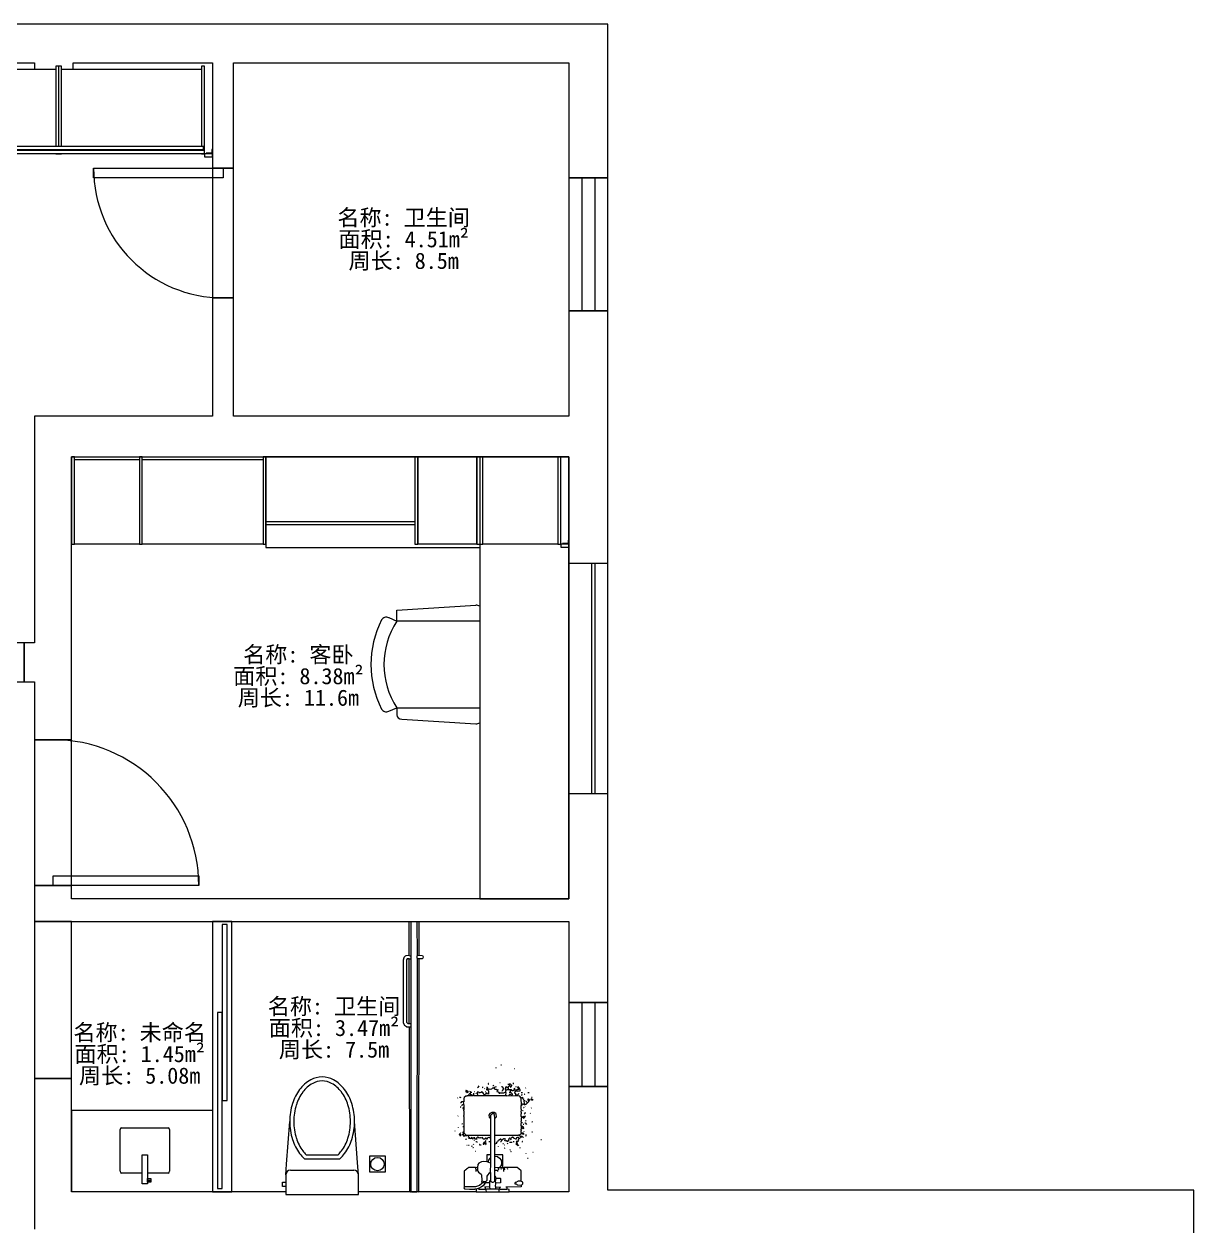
# Model space of a CAD drawing. Header units: millimetres. Extents: x 51796 to 66206, y 23248 to 37834.
# Drawn here: x 58982 to 66206, y 30413 to 37834 of the extents above; entities that cross this region are included whole.
import ezdxf

# ---------------------------------------------------------------- set-up
doc = ezdxf.new("R2010")
doc.units = ezdxf.units.MM
doc.header["$LTSCALE"] = 1000
doc.linetypes.add('ACAD_ISO07W100', pattern=[3, 0, -3])
for name, color, linetype, lineweight in [('BS-非承重墙', 255, 'CONTINUOUS', 13), ('DS-定制柜体', 4, 'CONTINUOUS', 13), ('DS-洁具', 4, 'CONTINUOUS', 13), ('DS-活动家具', 4, 'CONTINUOUS', 13), ('DS-门窗', 255, 'CONTINUOUS', 13), ('SH-文字标注', 2, 'CONTINUOUS', 13)]:
    doc.layers.add(name, color=color, linetype=linetype, lineweight=lineweight)
doc.styles.add('T_14_SimSun', font='', dxfattribs={"height": 125})
doc.styles.get('T_14_SimSun').set_extended_font_data('SimSun')

# ---------------------------------------------------------------- blocks, each defined once
blk = doc.blocks.new('ARCHITECTURE_bb51bfc6b6a89e73a5ae63aabc937308_d11d9befe2444a8989397190f6dc029f')
at = {"layer": 'DS-门窗', "color": 8, "linetype": 'Continuous'}
for p, q in [((-919.1, 3472), (-919.1, 3232)), ((-19.1, 3472), (-919.1, 3472)), ((-19.1, 3232), (-19.1, 3472)), ((-919.1, 3232), (-19.1, 3232))]:
    blk.add_line(p, q, dxfattribs=at)
blk = doc.blocks.new('ARCHITECTURE_2379dd6407bff9f46f33739a188927a2_e79352e206ae4b979991073695d65704')
at = {"layer": 'DS-门窗', "color": 8, "linetype": 'Continuous'}
for p, q in [((275, 1753), (45, 1753)), ((45, 1753), (45, 782.5)), ((275, 782.5), (275, 1753)), ((45, 782.5), (275, 782.5))]:
    blk.add_line(p, q, dxfattribs=at)
blk = doc.blocks.new('ARCHITECTURE_03e20e75de073818ffad6a15656b5a58_d87aaa8c56ba42d896bc6e86914c385b')
at = {"layer": 'DS-门窗', "color": 8, "linetype": 'Continuous'}
for p, q in [((275, 2874.7), (45, 2874.7)), ((45, 2874.7), (45, 1974.7)), ((275, 1974.7), (275, 2874.7)), ((45, 1974.7), (275, 1974.7))]:
    blk.add_line(p, q, dxfattribs=at)
blk = doc.blocks.new('ARCHITECTURE_105c5754293205ada6417fd47f695ace_af8fcf10b19d4ba399242b49e07923ba')
at = {"layer": 'DS-门窗', "color": 8, "linetype": 'Continuous'}
for p, q in [((1275, 6402.5), (1145, 6402.5)), ((1145, 6402.5), (1145, 5602.5)), ((1275, 5602.5), (1275, 6402.5)), ((1145, 5602.5), (1275, 5602.5))]:
    blk.add_line(p, q, dxfattribs=at)
blk = doc.blocks.new('ARCHITECTURE_7f6ee10b81fe2d5dde4be0547c62bdaf_2ac714af5e104ece978376e8186cffa9')
at = {"layer": 'DS-门窗', "color": 8, "linetype": 'Continuous'}
for p, q in [((1265, 1753), (1145, 1753)), ((1145, 1753), (1145, 83.001)), ((1265, 83.001), (1265, 1753)), ((1145, 83.001), (1265, 83.001))]:
    blk.add_line(p, q, dxfattribs=at)
blk = doc.blocks.new('DOOR_af0e144fdbdad6c00f3b87f9fb1cc786_085a3b53b3ac4bb0ab427d1b0b78be9d')
at = {"layer": 'DS-门窗', "color": 60, "linetype": 'Continuous'}
for p, q in [((410, 6342.4995), (410, 6402.4995)), ((410, 6402.4995), (1210, 6402.4995)), ((1145, 6402.4995), (1275, 6402.4995)), ((1210, 6402.4995), (1210, 6342.4995)), ((1210, 6342.4995), (410, 6342.4995)), ((1145, 5602.4995), (1275, 5602.4995))]:
    blk.add_line(p, q, dxfattribs=at)
blk.add_arc((1210, 6402.4995), 800, 180, 270, dxfattribs=at)
blk = doc.blocks.new('DOOR_1af8dc72dc0985a1bc71616551738d87_f2bfced82b284c8d94a402f1441ee760')
at = {"layer": 'DS-门窗', "color": 60, "linetype": 'Continuous'}
for p, q in [((1265, 1753), (1145, 1753)), ((1145, 1753), (1145, 83.001)), ((1235, 1733), (1205, 1733)), ((1205, 1733), (1205, 646.334)), ((1235, 646.334), (1235, 1733)), ((1265, 83.001), (1265, 1753)), ((1205, 1189.667), (1175, 1189.667)), ((1175, 1189.667), (1175, 103.001)), ((1205, 103.001), (1205, 1189.667)), ((1205, 646.334), (1235, 646.334)), ((1145, 83.001), (1265, 83.001)), ((1175, 103.001), (1205, 103.001))]:
    blk.add_line(p, q, dxfattribs=at)
blk = doc.blocks.new('DOOR_2a75f1585f0da1e88df76869d2a806cc_f0b37f1425d04a9285064303aa429083')
at = {"layer": 'DS-门窗', "color": 60, "linetype": 'Continuous'}
for p, q in [((275, 2874.72), (45, 2874.72)), ((160, 1974.72), (160, 2034.72)), ((160, 2034.72), (1060, 2034.72)), ((1060, 2034.72), (1060, 1974.72)), ((275, 1974.72), (45, 1974.72)), ((1060, 1974.72), (160, 1974.72))]:
    blk.add_line(p, q, dxfattribs=at)
blk.add_arc((160, 1974.72), 900, 360, 90, dxfattribs=at)
blk = doc.blocks.new('CUMSTOM_e6a8a76e0fef9a534f915f74fd8c86be_6f1bc5999b5c4abe9d92d7feac79d85a')
at = {"layer": 'DS-门窗', "color": 60, "linetype": 'Continuous'}
for p, q in [((3345, 6342.49975), (3345, 5522.50025)), ((3585, 6342.49975), (3345, 6342.49975)), ((3425, 6342.49975), (3425, 5522.50025)), ((3505, 6342.49975), (3505, 5522.50025)), ((3585, 5522.50025), (3585, 6342.49975)), ((3345, 5522.50025), (3585, 5522.50025))]:
    blk.add_line(p, q, dxfattribs=at)
blk = doc.blocks.new('CUMSTOM_cf76eb3eda5653971fbb57babc9dbb77_2875c58244a94f368ebc1c17f815d907')
at = {"layer": 'DS-门窗', "color": 60, "linetype": 'Continuous'}
for p, q in [((3345, 1252.499485), (3345, 732.500035)), ((3585, 1252.499485), (3345, 1252.499485)), ((3425, 1252.499485), (3425, 732.500035)), ((3505, 1252.499485), (3505, 732.500035)), ((3585, 732.500035), (3585, 1252.499485)), ((3345, 732.500035), (3585, 732.500035))]:
    blk.add_line(p, q, dxfattribs=at)
blk = doc.blocks.new('CUMSTOM_b51b093c3a42f4daabfe90c68027f4b0_422ed2f30b24401ca8a0d30c999d2b38eac95058-18ac-473e-ad08-3e410ac71121')
at = {"layer": 'DS-门窗', "color": 60, "linetype": 'Continuous'}
for p, q in [((3345, 3962.5), (3345, 3962.5)), ((3585, 3962.5), (3486, 3962.5)), ((3505, 3962.5), (3505, 2542.5)), ((3585, 2542.5), (3585, 3962.5)), ((3486, 2542.5), (3585, 2542.5))]:
    blk.add_line(p, q, dxfattribs=at)
blk = doc.blocks.new('LEGEND_1c6e75a0ff7c154708730bc581d5d8cd_a4af4908a8af41acb8ffbd039273b958')
at = {"layer": 'DS-洁具', "color": 134, "linetype": 'Continuous'}
for p, q in [((100, 100), (-100, 100)), ((-100, 100), (-100, -99)), ((100, -99), (100, 100)), ((-100, -99), (100, -99))]:
    blk.add_line(p, q, dxfattribs=at)
blk.add_ellipse((0, 0), major_axis=(59.3, -59.4), ratio=1, start_param=1.570796326794896, end_param=7.853981633974481, dxfattribs=at)
blk = doc.blocks.new('LEGEND_1ba91fc26ca62b07939f416821a10b78_fe604f6304b84351ae7bb765593af5c6')
at = {"color": 7, "linetype": 'ACAD_ISO07W100', "ltscale": 24}
blk.add_wipeout([(268.9, 832.2), (276.9, 836.2), (714.9, 836.2), (718.9, 828.2), (718.9, 794.2), (725.9, 788.2), (733.9, 788.2), (737.9, 780.2), (737.9, 766.2), (730.9, 761.2), (722.9, 760.2), (718.9, 752.2), (718.9, 710.2), (717.9, 702.2), (716.9, 694.2), (716.9, 684.2), (715.9, 676.2), (714.9, 668.2), (714.9, 658.2), (713.9, 650.2), (712.9, 642.2), (712.9, 632.2), (711.9, 624.2), (710.9, 616.2), (710.9, 604.2), (709.9, 596.2), (708.9, 588.2), (708.9, 578.2), (707.9, 570.2), (706.9, 562.2), (706.9, 552.2), (705.9, 544.2), (704.9, 536.2), (704.9, 526.2), (703.9, 518.2), (702.9, 510.2), (702.9, 500.2), (701.9, 492.2), (700.9, 484.2), (700.9, 472.2), (699.9, 464.2), (698.9, 456.2), (698.9, 446.2), (697.9, 438.2), (696.9, 430.2), (696.9, 420.2), (695.9, 412.2), (694.9, 404.2), (694.9, 394.2), (693.9, 386.2), (693.9, 368.2), (692.9, 360.2), (691.9, 352.2), (690.9, 344.2), (689.9, 336.2), (688.9, 328.2), (687.9, 320.2), (685.9, 312.2), (684.9, 304.2), (682.9, 296.2), (680.9, 288.2), (677.9, 280.2), (675.9, 272.2), (672.9, 264.2), (670.9, 256.2), (665.9, 246.2), (657.9, 228.2), (652.9, 220.2), (647.9, 210.2), (642.9, 202.2), (638.9, 196.2), (631.9, 188.2), (626.9, 182.2), (619.9, 174.2), (598.9, 152.2), (590.9, 147.2), (584.9, 142.2), (576.9, 137.2), (542.9, 119.2), (534.9, 117.2), (526.9, 115.2), (518.9, 113.2), (506.9, 112.2), (482.9, 111.3), (474.9, 112.2), (466.9, 113.2), (458.9, 115.2), (450.9, 118.2), (442.9, 120.2), (432.9, 125.2), (418.9, 131.2), (412.9, 135.2), (406.9, 140.2), (398.9, 145.2), (392.9, 150.2), (386.9, 154.2), (360.9, 180.2), (355.9, 188.2), (350.9, 194.2), (344.9, 204.2), (339.9, 210.2), (319.9, 250.2), (316.9, 258.2), (313.9, 266.2), (310.9, 274.2), (308.9, 282.2), (306.9, 290.2), (304.9, 298.2), (301.9, 306.2), (300.9, 314.2), (299.9, 322.2), (298.9, 330.2), (296.9, 338.2), (295.9, 352.2), (294.9, 366.2), (293.9, 392.2), (292.9, 406.2), (291.9, 418.2), (290.9, 432.2), (289.9, 446.2), (288.9, 458.2), (287.9, 472.2), (286.9, 486.2), (285.9, 498.2), (284.9, 512.2), (283.9, 526.2), (282.9, 538.2), (281.9, 552.2), (280.9, 566.2), (279.9, 578.2), (278.9, 592.2), (277.9, 606.2), (276.9, 618.2), (275.9, 632.2), (274.9, 646.2), (273.9, 658.2), (272.9, 670.2), (271.9, 684.2), (270.9, 696.2), (269.9, 708.2), (269.9, 708.2)], dxfattribs=at).dxf.layer = 'DS-洁具'
at = {"layer": 'DS-洁具', "color": 134, "linetype": 'Continuous'}
for p, q in [((268.8, 836.2), (268.8, 716.2)), ((718.8, 836.2), (268.8, 836.2)), ((718.8, 716.2), (718.8, 836.2)), ((718.2, 788), (738, 788)), ((738, 761.7), (718.2, 761.7)), ((738, 788), (738, 761.7)), ((268.8, 716.2), (274.5, 640.2)), ((688.8, 686.2), (298.8, 686.2)), ((718.8, 716.2), (713.7, 649.9)), ((274.5, 640.2), (293.8, 386.2)), ((602.4, 616.2), (385.1, 616.2)), ((713.7, 649.9), (693.8, 386.2)), ((592.7, 591.2), (394.9, 591.2))]:
    blk.add_line(p, q, dxfattribs=at)
for centre, radius, start, end in [((298.8, 716.2), 30, 180, 270), ((688.8, 716.2), 30, 270, 0), ((528.1, 453.3), 216.8, 131.27064, 143.1301), ((459.4, 453.3), 216.8, 36.8699, 48.72936), ((582.2, 412.7), 284.4, 143.1301, 162.74206), ((582.2, 412.7), 259.4, 143.1301, 162.74206), ((528.1, 453.3), 191.8, 134.00941, 143.1301), ((459.4, 453.3), 191.8, 36.8699, 45.99059), ((405.3, 412.7), 259.4, 17.25794, 36.8699), ((405.3, 412.7), 284.4, 17.25794, 36.8699), ((667.5, 386.2), 373.7, 162.74206, 180), ((667.5, 386.2), 348.7, 162.74206, 180), ((320.1, 386.2), 348.7, 0, 17.25794), ((320.1, 386.2), 373.7, 0, 17.25794), ((667.5, 386.2), 373.7, 180, 197.25794), ((667.5, 386.2), 348.7, 180, 197.25794), ((320.1, 386.2), 348.7, 342.74206, 0), ((320.1, 386.2), 373.7, 342.74206, 0), ((582.2, 359.8), 284.4, 197.25794, 216.8699), ((582.2, 359.8), 259.4, 197.25794, 216.8699), ((405.3, 359.8), 259.4, 323.1301, 342.74206), ((405.3, 359.8), 284.4, 323.1301, 342.74206), ((528.1, 319.2), 216.8, 216.8699, 241.0888), ((528.1, 319.2), 191.8, 216.8699, 241.0888), ((493.8, 257), 120.8, 241.0888, 270), ((493.8, 257), 120.8, 270, 298.9112), ((459.4, 319.2), 191.8, 298.9112, 323.1301), ((459.4, 319.2), 216.8, 298.9112, 323.1301), ((493.8, 257), 145.8, 241.0888, 270), ((493.8, 257), 145.8, 270, 298.9112)]:
    blk.add_arc(centre, radius, start, end, dxfattribs=at)
blk = doc.blocks.new('LEGEND_b01e67142965263192342b37c58a4e39_65f73b7a42d34c8d83b9af0886555ea961ca75e9-c7fc-4ab4-9761-28e436757a3d')
at = {"layer": 'DS-活动家具', "color": 134, "linetype": 'Continuous'}
for p, q in [((-215.6, 193.8), (-200, 162.5)), ((215.6, 193.8), (200, 162.5)), ((-251.4, 144), (-273.3, -141)), ((-200, 162.5), (-231.5, 162.5)), ((-200, 162.5), (-200, -155.8)), ((200, 162.5), (250, 162.5)), ((200, -155.8), (200, 162.5)), ((250, 162.5), (273.3, -141))]:
    blk.add_line(p, q, dxfattribs=at)
for centre, major_axis, start_param, end_param in [((0, -268.7), (0, 531.2), -0.397143, 0.397143), ((-197.7, 202.7), (0, 20), 0.397143, 2.034444), ((0, -212.5), (0, 425), 5.793228, 6.773143), ((197.7, 202.7), (0, 20), 4.248741, 5.886042), ((-231.5, 142.5), (0, 20), 0, 1.494024), ((-253.4, -142.5), (0, 20), 1.494024, 2.295837), ((253.4, -142.5), (0, 20), 3.987341, 4.789161)]:
    blk.add_ellipse(centre, major_axis=major_axis, ratio=1, start_param=start_param, end_param=end_param, dxfattribs=at)
blk = doc.blocks.new('CUMSTOM_8dedab365e7853cc4d924d74652dc898_e7d26a366a274146b23c66229984f1ab')
at = {"layer": 'DS-定制柜体', "color": 134, "linetype": 'Continuous'}
for p, q in [((3345, 2311), (3345, 2311)), ((3345, 2293), (3345, 2293))]:
    blk.add_line(p, q, dxfattribs=at)
blk = doc.blocks.new('CUMSTOM_c41f90d673a5f8416506c1cfec445f3a_62d8f03215ee4e13aab968de7786d1a7')
at = {"layer": 'DS-定制柜体', "color": 134, "linetype": 'Continuous'}
blk.add_line((3327, 4622), (3327, 4622), dxfattribs=at)
blk = doc.blocks.new('CUMSTOM_d8afd93848a44378dbbce77d5d0d4617_dce5bf4766994dd692d0909b13c83264')
at = {"layer": 'DS-定制柜体', "color": 134, "linetype": 'Continuous'}
for p, q in [((2815, 4622), (2815, 4622)), ((2816, 4622), (2816, 4622)), ((3345, 4604), (3345, 4604)), ((3345, 2975), (3345, 2975)), ((3345, 2957), (3345, 2957))]:
    blk.add_line(p, q, dxfattribs=at)
blk = doc.blocks.new('CUMSTOM_80c748e23a7791299cc541276c4a30b0_b135b48d59a044d1bb1ab500197c1802')
at = {"layer": 'DS-定制柜体', "color": 134, "linetype": 'Continuous'}
for p, q in [((3345, 2939), (3345, 2939)), ((3345, 1911), (3345, 1911))]:
    blk.add_line(p, q, dxfattribs=at)
blk = doc.blocks.new('CUMSTOM_7e5dd169f50772d07bc93b4177dddbd5_c16df9d502114014aed713cd914efd89')
at = {"layer": 'DS-定制柜体', "color": 134, "linetype": 'Continuous'}
for p, q in [((1493, 4622), (1493, 4622)), ((1475, 4083), (1475, 4083)), ((2795, 4083), (2795, 4083))]:
    blk.add_line(p, q, dxfattribs=at)
blk = doc.blocks.new('CUMSTOM_2a4ba5f659730e08fff8a2d6af6be8ff_6a46634c5feb40279234794c930399af')
at = {"layer": 'DS-定制柜体', "color": 134, "linetype": 'Continuous'}
for p, q in [((3345, 4622), (2795, 4622)), ((2795, 4622), (2795, 1893)), ((3345, 1893), (3345, 4622)), ((2795, 1893), (3345, 1893))]:
    blk.add_line(p, q, dxfattribs=at)
blk = doc.blocks.new('CUMSTOM_506304aa1b1ffb4af4b1a2d103f2e8d8_e604686cef5940349568dc142f136a11')
at = {"layer": 'DS-定制柜体', "color": 134, "linetype": 'Continuous'}
for p, q in [((1475, 4622), (1475, 4062)), ((1475, 4062), (2795, 4062))]:
    blk.add_line(p, q, dxfattribs=at)
blk = doc.blocks.new('LEGEND_0b2e3798d10a4fbb8c6fc7ac54b0ab2a_cedae40699bd47a29d5f6e64c572b0b4')
at = {"layer": 'DS-洁具', "color": 134, "linetype": 'Continuous'}
blk.add_line((277, 22), (280, 22), dxfattribs=at)
at = {"layer": 'DS-洁具', "color": 134, "linetype": 'Continuous', "flags": 128}
for points in [[(110, 559), (113, 560)], [(68, 481), (70, 482)], [(115, 433), (117, 434)], [(518, 427), (520, 428)], [(119, 285), (121, 286)], [(116, 220), (120, 220)], [(206, 44), (208, 45)], [(305, 39), (308, 40)]]:
    blk.add_lwpolyline(points, dxfattribs=at)
at = {"layer": 'DS-洁具', "color": 134, "linetype": 'Continuous'}
for centre, radius, start, end in [((119.1, 366.1), 5.06, 102.83557, 144.54457), ((109.6, 227.1), 8.6, 12.81259, 66.79855), ((117, 237), 8.06, 277.12501, 330.25512)]:
    blk.add_arc(centre, radius, start, end, dxfattribs=at)
at = {"color": 7, "linetype": 'ACAD_ISO07W100', "ltscale": 24}
blk.add_wipeout([(156, 242), (160, 250), (159, 258), (165, 262), (171, 268), (173, 276), (173, 292), (172, 302), (173, 310), (171, 318), (173, 326), (173, 334), (169, 340), (161, 339), (161, 347), (165, 344), (165, 344)], dxfattribs=at).dxf.layer = 'DS-洁具'
at = {"layer": 'DS-洁具', "color": 134, "linetype": 'Continuous', "flags": 128}
blk.add_lwpolyline([(124, 318), (127, 319)], dxfattribs=at)
at = {"color": 7, "linetype": 'ACAD_ISO07W100', "ltscale": 24}
blk.add_wipeout([(156, 241), (161, 233), (165, 226), (173, 221), (178, 215), (186, 212), (194, 208), (202, 203), (207, 195), (206, 187), (201, 179), (193, 180), (185, 180), (178, 174), (182, 166), (189, 172), (197, 175), (197, 175)], dxfattribs=at).dxf.layer = 'DS-洁具'
at = {"layer": 'DS-洁具', "color": 134, "linetype": 'Continuous', "flags": 128}
blk.add_lwpolyline([(125, 233), (124, 233), (120.2, 234.5), (118, 236), (114, 236), (113, 235), (110, 234)], dxfattribs=at)
at = {"color": 7, "linetype": 'ACAD_ISO07W100', "ltscale": 24}
blk.add_wipeout([(161, 407), (169, 409), (173, 417), (173, 435), (174, 444), (182, 452), (176, 459), (178, 467), (184, 471), (192, 466), (198, 470), (204, 476), (210, 472), (216, 466), (224, 468), (232, 471), (239, 477), (239, 485), (244, 491), (252, 489), (258, 484), (258, 476), (266, 476), (274, 484), (280, 478), (288, 482), (294, 487), (298, 493), (303, 499), (307, 505), (312, 513), (312, 645), (306, 651), (298, 651), (280, 651), (270, 651), (262, 652), (196, 651), (180, 666), (174, 671), (173, 735), (168, 741), (165, 749), (169, 757), (173, 765), (179, 771), (209, 771), (243, 772), (248, 778), (243, 785), (237, 792), (240, 800), (404, 801), (409, 794), (411, 786), (419, 784), (449, 784), (457, 783), (465, 782), (473, 778), (471, 770), (472, 674), (460, 662), (454, 657), (448, 652), (440, 651), (432, 652), (412, 651), (404, 650), (401, 642), (400, 634), (395, 626), (389, 620), (379, 615), (357, 614), (349, 617), (339, 621), (334, 613), (334, 495), (334, 473), (340, 467), (348, 470), (356, 471), (364, 474), (372, 475), (378, 469), (386, 469), (394, 470), (400, 465), (406, 470), (410, 478), (416, 471), (424, 470), (432, 467), (438, 471), (446, 469), (449, 461), (453, 455), (461, 455), (469, 455), (477, 451), (475, 443), (478, 435), (473, 427), (473, 417), (474, 403), (473, 395), (473, 369), (474, 337), (473, 329), (473, 305), (473, 293), (478, 287), (473, 279), (474, 263), (472, 255), (474, 247), (474, 239), (473, 231), (471, 223), (466, 215), (458, 212), (452, 208), (447, 202), (438, 201), (432, 205), (426, 211), (408, 211), (402, 206), (400, 198), (405, 190), (397, 188), (389, 191), (381, 188), (375, 192), (370, 200), (362, 201), (356, 195), (348, 199), (344, 191), (345, 179), (350, 173), (350, 165), (344, 170), (336, 170), (328, 169), (322, 163), (314, 167), (302, 172), (299, 180), (295, 186), (287, 194), (279, 192), (271, 192), (263, 190), (257, 185), (253, 177), (256, 169), (255, 161), (242, 160), (239, 168), (231, 173), (223, 176), (217, 181), (211, 176), (203, 179), (203, 179)], dxfattribs=at).dxf.layer = 'DS-洁具'
at = {"layer": 'DS-洁具', "color": 134, "linetype": 'Continuous', "flags": 128}
for points in [[(173, 735), (190, 735), (201, 743), (205, 744), (207.5, 749.5), (207, 751), (200, 751), (198, 753), (198, 754), (194, 758), (191, 758.5), (173, 760), (172.1, 759.8), (165, 752), (165, 741), (172.1, 736.9), (173, 735), (173, 672), (185.8, 659.8), (195, 651), (259, 651), (262, 652), (267, 653), (266, 668)], [(173, 760), (173, 771), (246.1, 771.7), (248, 772), (253, 772)], [(339, 747), (339.9, 746.8), (341, 746), (360, 746), (364, 749), (372.6, 763.9), (380, 770), (397, 781), (398, 780), (403.1, 781.6), (409, 784), (409, 800), (408, 801), (237, 801), (237, 786), (249, 785), (250, 786), (282, 786), (284, 785), (285, 784), (285, 775), (283, 772)], [(248, 772), (249, 785)], [(306, 770), (283, 772), (279, 771)], [(288, 801), (288, 786), (290, 784), (354, 784), (356, 786), (358, 788), (357, 801)], [(338.5, 735), (339, 747), (339, 771), (338, 784)], [(339, 771), (361, 772), (365, 772)], [(361, 772), (361, 785), (362, 786), (394, 786), (397.1, 781.4), (397, 781)], [(364, 749), (367, 746), (375, 746), (377, 748), (379, 749), (391.7, 761.9), (395.9, 764.2), (412, 769.5), (471, 771), (474, 776), (470, 782)], [(470, 782), (443, 784), (416, 784), (415, 783), (411, 783), (409, 784)], [(409, 675), (409, 668), (410, 653), (412, 651), (431, 651), (432, 652), (447, 651), (448.9, 652.2), (454, 657), (460, 662), (463, 665), (472, 674), (472, 769), (471, 771)], [(305, 718), (303, 717), (283, 717), (281, 719), (281, 746), (306, 747)], [(307, 733), (311, 733)], [(313.3, 737.9), (311, 733), (312, 732), (312, 708), (311, 706)], [(334, 625), (335, 681), (334, 682), (334, 731), (338.5, 735)], [(335, 681), (340, 686), (350.2, 698.3), (352.5, 705), (353.5, 731), (358.2, 737.5), (362.9, 738.4), (367, 739), (374.9, 735.8), (378, 735)], [(395.8, 679.8), (383.2, 693.2), (381.5, 698), (379.5, 729), (378.7, 731.9), (378, 735), (381, 738), (379, 749)], [(244, 660), (249, 662)], [(262, 652), (263, 655), (263, 657), (261, 659), (261, 664), (266, 668)], [(266, 668), (266, 675)], [(311, 650), (293, 652), (269, 651), (267, 653)], [(293, 652), (294, 655), (294, 657), (292, 659), (292, 664), (294, 666), (296.6, 669.1), (297, 672), (297, 675)], [(297, 672), (297.8, 671.8), (300, 670), (308, 670), (311, 672)], [(401, 651), (401, 667), (408.9, 667.9), (409, 668)], [(149, 563), (150, 564), (150, 566)], [(179, 531), (182, 532)], [(194, 511), (191, 515), (187, 513), (185, 512)], [(192, 491), (194, 489), (195, 489), (200.4, 493.6), (197, 499), (197, 502), (201, 508), (194, 511)], [(197, 502), (196, 502), (194, 504), (194, 511)], [(259, 531), (260, 532), (260, 534)], [(259, 513), (261, 514)], [(266, 505), (270, 506)], [(278, 480), (280, 478), (281, 478), (289, 483), (292.9, 485.3), (298, 493.6), (298, 494), (299, 495), (303.7, 499.8), (303, 504), (311, 507)], [(293, 522), (294, 524)], [(410, 552), (412, 552)], [(425, 506), (423, 509)], [(424, 528), (424, 531), (426, 531)], [(429, 521), (435, 522)], [(446, 515), (449, 516)], [(455, 515), (457, 516)], [(311, 451), (309, 452), (187, 452), (186, 451), (184, 451), (183, 452), (173.6, 443.2), (173, 442), (172, 438), (164, 438), (160.9, 444.5), (161.8, 447.4)], [(161, 466), (164, 467)], [(161.8, 447.4), (173, 442)], [(167, 491), (168, 492), (168, 496)], [(183, 452), (183, 455), (182, 456), (176, 459), (169, 458), (170, 463), (169.5, 464), (170.8, 465.4), (177, 465.7), (179, 469), (183, 472), (185, 473)], [(197, 499), (196, 499), (192, 491), (189.5, 490.3), (188.7, 489.1), (186, 484), (187, 477), (185, 473), (188, 466), (192, 466), (198, 469), (200.3, 474.1), (200, 475), (200, 477), (201, 478), (211, 472), (212, 471), (212, 469), (214, 467), (217.9, 465.8), (219, 465), (221, 465), (226, 470), (229, 472), (233, 471), (238.5, 475), (238.8, 478.1), (240, 480), (240, 483), (239, 484), (239, 486), (240, 487), (242.7, 490.1), (243, 492), (245, 492), (247, 490), (247, 488), (251, 488), (252, 489), (258.1, 486.9), (259, 485), (260, 485)], [(211, 493), (212, 494), (215, 494)], [(229, 472), (227, 480), (231, 482)], [(259, 473), (260, 474), (264.9, 475.4), (273.8, 484.1), (274, 485), (276, 486), (278, 480)], [(276, 486), (276.8, 488.1), (278, 492), (279, 493), (281, 493)], [(451, 453), (334, 452)], [(419, 485), (420, 487)], [(424, 478), (426, 476), (426, 475), (427, 475), (430, 472), (430, 469), (432, 467), (437.1, 470.4), (437, 474), (447, 472), (448, 472)], [(451, 453), (451, 460), (446, 464), (446, 471), (447, 472)], [(480, 436), (475, 440), (475.4, 445.9), (478, 450), (474, 458), (472, 458), (469, 455), (468, 454), (461, 457), (460, 454), (459, 452), (451, 453)], [(473, 431), (473, 439), (464.6, 449.3), (459, 452)], [(473, 439), (475, 440)], [(478, 450), (484, 451)], [(490, 438), (492.2, 441.9), (494, 445), (497.9, 448.9), (494.8, 453.4), (493.2, 453.5), (489.4, 454.7), (489, 451), (493.9, 448), (494, 445)], [(473, 283), (473, 291), (473.4, 297.9), (474.8, 300.1), (475, 301), (473, 304), (473, 331), (475, 335), (473.8, 336.9), (473, 398), (474, 401), (473, 431), (480, 436)], [(474, 401), (479, 402)], [(502, 405), (502, 407)], [(475, 335), (477, 335)], [(147, 246), (141, 254), (133.2, 245.2), (132, 240), (129.4, 237.2), (130, 236)], [(172, 269), (170, 268), (164, 260), (163, 260), (162, 261), (148, 261), (143.5, 258.3), (141, 254)], [(152, 273), (154, 274)], [(167, 221), (167, 225), (165.1, 226.2), (160.2, 230.1), (160, 232), (161, 233), (161, 236), (159.1, 237.2), (155, 240), (160, 246), (156, 261)], [(472, 220), (471, 221), (471, 223), (472.5, 227), (474, 248), (485, 248), (489.4, 253.8), (490, 254)], [(478, 289), (473, 291)], [(474, 264), (473, 283), (478.1, 284.1), (478, 289)], [(475, 301), (477, 301)], [(483.5, 270.5), (485, 271)], [(490, 276), (490, 280), (489, 281)], [(130, 236), (132, 234), (133, 234), (134, 232), (135, 231), (140, 234), (132, 240)], [(146, 244), (147, 246), (149, 248)], [(166, 219), (167, 221), (173, 224), (181, 212)], [(167, 191), (168, 192), (174, 192)], [(181, 212), (248, 210), (249, 211), (418, 211), (422, 209), (423, 210), (424, 211), (449, 211), (450, 210), (455.9, 210.4), (458.1, 211.7), (462, 212.5), (472, 220), (474, 220)], [(192, 207), (191, 211)], [(236, 190), (228, 190), (225.8, 192.9), (221, 198), (221, 204), (223, 206), (231.5, 202.3), (231.9, 201.8), (237.1, 205.2), (237.4, 207.9), (239, 211)], [(357, 171), (355, 171), (349, 173), (345, 179), (344, 193), (344, 199), (345, 200), (350.9, 198.7), (352, 194), (357.9, 194.9), (359, 200), (367, 204), (369, 203), (372.8, 192.8), (374.9, 191.6), (378, 190), (378, 185), (379, 184), (383, 188), (383, 190), (384, 191), (390, 192), (392, 192), (393.8, 190.8), (400.4, 185.6), (405.9, 193.7), (406, 194)], [(405, 211), (404, 209), (399.9, 199.9), (400, 198), (404, 194), (406, 194), (409.5, 195.4), (410, 195)], [(423, 202), (422, 209)], [(434, 202), (432, 204), (430.2, 210.2), (430, 211)], [(432, 190), (436, 191), (440, 195), (447.7, 202.7), (449, 209), (450, 210)], [(463, 184), (462, 185), (459, 185), (457, 187), (457, 190), (456, 191), (450.6, 188.9), (451.3, 183.1), (453, 182), (458.2, 182), (459, 177), (461, 176), (463.5, 182.5), (463, 184)], [(495, 218), (492, 218), (489, 221)], [(504, 223), (506, 224)], [(149, 162), (151, 163)], [(283, 130), (285, 131)], [(315, 161), (315.9, 161.2), (319, 164), (321, 164), (322, 163), (324, 164), (328.2, 168.9), (333.9, 171.7), (337, 170), (343, 171), (347, 168), (347, 163), (350, 160), (351, 160), (352, 159), (354, 159)], [(351, 160), (352.4, 166.9), (354, 169), (355, 171)], [(358, 186), (360, 186)], [(363, 166), (366, 167)], [(418, 186), (420, 187)]]:
    blk.add_lwpolyline(points, dxfattribs=at)
at = {"layer": 'DS-洁具', "color": 134, "linetype": 'Continuous'}
for centre, radius, start, end in [((271.1, 779.5), 36.2, 344.72685, 7.10191), ((322.1, 729.8), 12, 5.97598, 137.15412), ((278, 663), 2.24, 206.56505, 333.43495), ((375.5, 664), 25.6, 6.73568, 37.96089), ((401.4, 670.3), 19.3, 268.72636, 296.33126), ((141.1, 590.1), 5.06, 102.83557, 144.54457), ((346.1, 570.1), 5.06, 102.83557, 144.54457), ((229.1, 548.1), 5.06, 102.83557, 144.54457), ((233.1, 539.1), 5.06, 102.83557, 144.54457), ((249.2, 495.6), 9.65, 103.3837, 138.54382), ((156.3, 452.3), 9.88, 137.61321, 199.76693), ((227.5, 464.6), 31.1, 77.93735, 102.06265), ((262.3, 479), 6.84, 118.64759, 241.35241), ((404.8, 490.5), 4.58, 100.49144, 146.88869), ((409, 499.9), 6.95, 224.51703, 278.61307), ((464.8, 470), 7.04, 96.50417, 145.42334), ((483.9, 378.2), 4.82, 88.93345, 144.19665), ((506.1, 330.1), 5.06, 102.83557, 144.54457), ((162.1, 278.1), 5.06, 102.83557, 144.54457), ((167.1, 297.1), 5.06, 102.83557, 144.54457), ((494.3, 256), 21.8, 158.48318, 201.51682), ((473.9, 274.3), 10.3, 270.53096, 338.22973), ((132, 217.3), 25.3, 270.101, 286.1592), ((159.1, 196.1), 5.06, 102.83557, 144.54457), ((176.1, 190.5), 14.7, 98.15179, 128.24539), ((220.9, 198.1), 15.4, 301.73803, 328.26197), ((427.2, 197), 6.55, 130.28526, 197.82394), ((435.5, 197.3), 4.99, 333.15793, 108.04466), ((445, 192.2), 9.1, 187.32212, 243.75324), ((482.3, 246.5), 3.1, 331.02026, 28.97974), ((291.4, 191.1), 38.2, 289.17529, 308.04563), ((320.7, 142.7), 4.35, 85.60129, 147.52881), ((343.5, 136.3), 2.74, 302.56045, 80.05942), ((362.9, 153.2), 13.4, 12.10464, 41.02546), ((416.3, 137.1), 26.2, 123.12617, 152.8994)]:
    blk.add_arc(centre, radius, start, end, dxfattribs=at)
at = {"color": 7, "linetype": 'ACAD_ISO07W100', "ltscale": 24}
for points in [[(359, 501), (367, 506), (368, 498), (368, 498)], [(161, 406), (167, 399), (173, 393), (173, 381), (173, 373), (172, 365), (171, 357), (172, 347), (168, 343), (168, 343)], [(223, 149), (231, 150), (237, 143), (232, 137), (226, 143), (226, 143)]]:
    blk.add_wipeout(points, dxfattribs=at).dxf.layer = 'DS-洁具'
at = {"layer": 'DS-洁具', "color": 134, "linetype": 'Continuous', "flags": 128}
for points in [[(306, 770), (307, 769), (306.4, 748.5), (306, 747), (307, 733), (305, 718), (307.9, 707.2), (311, 706), (312, 705), (312, 674), (311, 672), (312, 670), (312, 652), (311, 650), (312, 649), (312, 509), (311, 507), (312, 505), (312, 453), (311, 451), (312, 450), (312, 351), (311, 349), (303.2, 340.4), (303, 340), (304.2, 324.3), (306, 320), (315.2, 312.5), (327.1, 312.2), (336.6, 319.4), (337, 320), (342.7, 330), (340.8, 341.3), (334, 348)], [(334, 493), (334, 625), (351.5, 615.8), (371.2, 614.1), (380.9, 616.3), (394.3, 625.2), (399.6, 633.1), (401, 651)], [(363, 495), (359, 499), (359, 504), (360, 507), (359, 511)], [(383, 514), (386, 514)], [(311, 349), (311.5, 347), (313, 326), (318, 321), (325, 321), (329, 325), (331, 327), (333.3, 330.9), (334, 348), (334, 452), (334, 471), (334, 493), (342, 493)], [(334, 471), (334.9, 470.8), (341, 466), (343, 466), (346.9, 469.2), (350.6, 473.1), (351, 478), (354, 478), (355, 477), (355, 472), (357, 470), (360, 470), (363.6, 474.1), (364, 477), (369, 477), (372, 476), (374.4, 471.2), (376, 467), (382, 470), (386, 469), (387.1, 469.8), (393.8, 470.4), (394.8, 469.8), (400, 465), (401, 465), (407, 470), (407, 472), (405.2, 474.2), (405, 477), (415, 478), (416, 476), (415, 475), (415, 469), (421.5, 467.9), (424, 470), (426, 475)], [(155, 376), (153, 376), (146, 387)], [(160, 427), (159, 430)], [(160, 386), (161, 387), (163, 387)], [(161.6, 408.1), (162, 412), (163, 413), (168, 408), (172, 409), (172.5, 397.4), (172, 396)], [(167, 376), (168, 377), (171, 377), (173.4, 368.3), (172.2, 364.9)], [(172, 396), (173, 395), (173, 381), (171, 377)], [(172, 438), (173, 437), (173, 424), (172, 423), (172, 421), (173, 420), (172, 409)], [(148, 363), (151, 366)], [(166, 341), (164.3, 338.9), (162, 335), (161, 336), (161, 340), (156, 343)], [(166, 341), (170, 341), (173, 335)], [(172.2, 364.9), (171.8, 364.1), (171, 363), (171, 354), (172, 353), (170, 341)], [(173, 335), (173, 321), (172.2, 319.9), (171.6, 312.1), (173, 310), (172, 294), (173, 293), (173, 271), (172, 269), (173, 224)], [(188, 196), (189.4, 202.9), (192, 207), (200.8, 206.7), (202, 206), (202, 199), (204, 197), (205, 197), (207, 195), (205.6, 184.1), (197.5, 179.1), (197, 179), (195, 181), (179, 179), (178, 173), (181.6, 166.1), (184, 165), (184, 162), (190, 156), (192, 158), (192, 160), (187, 164), (187, 170), (188.2, 171.9), (189, 173), (190, 174), (193, 174), (194, 173), (197, 173), (201.1, 175.8), (206.8, 175.9), (208.4, 171.1), (209, 170), (208, 165)], [(256, 159), (255, 160), (255, 168), (256, 169), (256.4, 169.7), (253, 177), (253.2, 177.9), (254.6, 181.1), (255, 187), (254.8, 187.9), (253, 191), (253, 195), (255.8, 203.2), (255, 206), (248, 210)], [(315, 161), (314.3, 164.7), (310.4, 170.3), (305, 170), (302.1, 172.2), (301, 173), (295, 172), (294, 174), (298.7, 179.1), (300, 184), (293, 186), (291, 188), (291, 192), (288, 194), (285, 194), (283.1, 192.8), (277.9, 192.1), (277, 193), (271, 192), (269.9, 192.8), (265.4, 192.9), (264.8, 192.1), (256.6, 187.1), (255, 187)], [(211, 162), (208, 165), (205, 163)], [(209, 170), (211.6, 173.1), (212.4, 176.9), (217.7, 180.7), (222, 179), (222, 176), (224, 174), (226.1, 173.4), (231, 173)], [(242, 158), (240, 153), (233, 150), (230, 150), (230, 156), (229, 157), (227, 157), (223.9, 149.6), (223, 149), (223, 147), (229, 139), (231, 137), (237, 141)], [(229, 185), (229, 180), (230.6, 176.9), (231, 173), (237.7, 171.9), (238, 172), (240.8, 167), (239, 164)], [(244, 139), (237, 141), (236, 151)], [(238, 172), (238, 173), (239, 174), (249, 174.5), (251, 176), (253, 177)], [(239, 164), (239, 161), (242, 158), (247.2, 159.9), (250, 155.1), (250, 155), (256, 159)], [(241, 137), (242, 139)], [(256, 159), (257, 159)], [(277, 154), (274, 154), (266, 165), (266, 168), (271, 176), (275, 184)]]:
    blk.add_lwpolyline(points, dxfattribs=at)
at = {"layer": 'DS-洁具', "color": 134, "linetype": 'Continuous'}
for centre, radius, start, end in [((364, 509.6), 4.76, 212.85573, 327.14427), ((360.6, 505.2), 10.5, 283.42325, 353.30967), ((370.3, 506.3), 2.38, 287.92792, 162.07208), ((389, 510.9), 2.12, 297.77249, 90.3), ((338.6, 500.5), 25, 324.69359, 347.38143), ((166.2, 405.3), 5.32, 148.74185, 268.24942), ((172.9, 403.9), 7.91, 209.19584, 263.42402), ((168.7, 328.9), 18.9, 132.06839, 170.71069), ((162.3, 310.6), 11.3, 112.17943, 182.87818), ((161, 342), 5.1, 348.81522, 168.56491), ((203.1, 150.1), 5.06, 102.83557, 144.54457), ((205.6, 134.5), 10.4, 334.35897, 25.64103)]:
    blk.add_arc(centre, radius, start, end, dxfattribs=at)
blk = doc.blocks.new('CUMSTOM_11a64a11cbe6bbc107b2021e6d44c177_e2069d64389b43dd9eccaa751544d95b')
at = {"layer": 'DS-定制柜体', "color": 134, "linetype": 'Continuous'}
for p, q in [((3486, 3962.7), (3345, 3962.7)), ((3345, 3962.7), (3345, 2541.7)), ((3486, 2541.7), (3486, 3962.7)), ((3345, 2541.7), (3486, 2541.7))]:
    blk.add_line(p, q, dxfattribs=at)
blk = doc.blocks.new('LEGEND_a58a732c15cd51db67cfb47efffc453d_d9b7009fa4ec4abd9d51099a2992cfe2')
at = {"layer": 'DS-洁具', "color": 134, "linetype": 'Continuous', "flags": 128}
for points in [[(229, 56), (22, 57), (22, 68), (22, 106), (22, 116), (224, 116), (227, 118)], [(228, 107), (22, 106)], [(227, 118), (229.3, 137.9), (237.5, 141.9), (244, 140), (248, 136), (248.5, 133), (249, 117), (249, 110), (247, 107)], [(1661, 105), (247, 107), (245, 106), (230, 106), (228, 107), (227, 118)], [(1661, 116), (249, 117)], [(661, 57), (1658, 57.5), (1662.4, 63.6), (1661, 69), (1661.2, 69.9), (1662, 71), (1662, 104), (1661, 105), (1661.4, 115), (1661, 116)], [(22, 68), (24, 67), (1658, 67), (1659, 68), (1661, 69)], [(229, 56), (230.8, 35.9), (233, 31), (241, 23), (243.1, 22.2), (256.9, 18.6), (631.1, 18.6), (636.9, 19.4), (651.1, 26.3), (660.2, 39.3), (660.5, 40), (661, 57)], [(249, 57), (249, 44), (254, 40), (634, 40), (642, 47), (642, 55), (641, 56), (642, 67)], [(641, 56), (249, 57)]]:
    blk.add_lwpolyline(points, dxfattribs=at)
at = {"layer": 'DS-洁具', "color": 134, "linetype": 'Continuous'}
for centre, radius, start, end in [((199.7, 64.2), 30.5, 344.35774, 5.2534), ((215.5, 58.7), 33.6, 357.10596, 14.31522), ((632.4, 59.2), 28.7, 355.63209, 15.78909)]:
    blk.add_arc(centre, radius, start, end, dxfattribs=at)
blk = doc.blocks.new('LEGEND_a9cc3acc3ad1f5605be471af941db96d_6c2a73c58fb8426299f7c60267593433')
at = {"layer": 'DS-洁具', "color": 134, "linetype": 'Continuous'}
for p, q in [((687.9, 208.3), (687.9, 489.3)), ((699.9, 501.3), (892.9, 501.3)), ((939.9, 501.3), (1132.9, 501.3)), ((1144.9, 489.3), (1144.9, 208.3)), ((1132.9, 196.3), (699.9, 196.3))]:
    blk.add_line(p, q, dxfattribs=at)
at = {"layer": 'DS-洁具', "color": 134, "linetype": 'Continuous', "flags": 128}
for points in [[(1591.4, 78.2), (291.4, 78.2), (291.4, 628.2), (1591.4, 628.2), (1591.4, 78.2)], [(939.9, 377.8), (892.9, 377.8), (892.9, 574.8), (939.9, 574.8), (939.9, 377.8)], [(892.9, 538.8), (860.4, 538.8), (860.4, 563.8), (892.9, 563.8), (892.9, 538.8)], [(885.4, 549.8), (860.4, 549.8), (860.4, 552.8), (885.4, 552.8), (885.4, 549.8)]]:
    blk.add_lwpolyline(points, dxfattribs=at)
at = {"layer": 'DS-洁具', "color": 134, "linetype": 'Continuous'}
for centre, start, end in [((699.9, 489.3), 90, 180), ((1132.9, 489.3), 360, 90), ((699.9, 208.3), 180, 270), ((1132.9, 208.3), 270, 0)]:
    blk.add_arc(centre, 12, start, end, dxfattribs=at)
blk = doc.blocks.new('CUMSTOM_c5846059a0af0b4417c4a53556d65ba3_f1827c1eabb040da932715e1253a3aad')
at = {"layer": 'DS-定制柜体', "color": 255, "linetype": 'Continuous'}
for p, q in [((2395, 4604), (2395, 4604)), ((1475, 4204), (2395, 4204))]:
    blk.add_line(p, q, dxfattribs=at)
blk = doc.blocks.new('CUMSTOM_42af1980db9ce8cd13b7e89906a90486_e1093231eadf426caaeb44abefdd9dd0')
at = {"layer": 'DS-定制柜体', "color": 255, "linetype": 'Continuous'}
for p, q in [((2395, 4622), (1475, 4622)), ((1475, 4222), (2395, 4222))]:
    blk.add_line(p, q, dxfattribs=at)
blk = doc.blocks.new('CUMSTOM_a686a206e267aaa94e63f2f16bb16ddb_60d5b5118a2d432cb2011274f588293e')
at = {"layer": 'DS-定制柜体', "color": 134, "linetype": 'Continuous'}
for p, q in [((-237, 7032.1), (-255, 7032.1)), ((-255, 7032.1), (-255, 6537.5)), ((-237, 6537.5), (-237, 7032.1)), ((177, 7012.1), (-237, 7012.1)), ((195, 7032.1), (177, 7032.1)), ((177, 7032.1), (177, 6537.5)), ((195, 6537.5), (195, 7032.1)), ((-255, 6536.5), (-255, 6536.5)), ((-237, 6536.5), (-237, 6536.5)), ((177, 6536.5), (177, 6536.5)), ((195, 6536.5), (195, 6536.5)), ((-255, 6516.7), (-255, 6516.7)), ((-255, 6515.7), (-255, 6515.7)), ((-255, 6512.1), (-255, 6512.1)), ((-255, 6494.1), (-255, 6492.1)), ((-255, 6492.1), (-237, 6492.1)), ((-237, 6516.7), (-237, 6516.7)), ((-237, 6515.7), (-237, 6515.7)), ((-237, 6512.1), (-237, 6512.1)), ((-237, 6492.1), (-237, 6494.1)), ((-237, 6493.1), (177, 6493.1)), ((177, 6516.7), (177, 6516.7)), ((177, 6515.7), (177, 6515.7)), ((177, 6512.1), (177, 6512.1)), ((177, 6494.1), (177, 6492.1)), ((177, 6492.1), (195, 6492.1)), ((195, 6516.7), (195, 6516.7)), ((195, 6515.7), (195, 6515.7)), ((195, 6512.1), (195, 6512.1)), ((195, 6492.1), (195, 6494.1))]:
    blk.add_line(p, q, dxfattribs=at)
blk = doc.blocks.new('CUMSTOM_c9069febd08824988683c6cf5303808b_f3965f9b1b8a47c3b859af3bdc4b0171')
at = {"layer": 'DS-定制柜体', "color": 134, "linetype": 'Continuous'}
for p, q in [((213, 7032.1), (195, 7032.1)), ((213, 6537.5), (213, 7032.1)), ((1077, 7012.1), (213, 7012.1)), ((1095, 7032.1), (1077, 7032.1)), ((1077, 7032.1), (1077, 6537.5)), ((1095, 6492.1), (1095, 7032.1)), ((213, 6536.5), (213, 6536.5)), ((1077, 6536.5), (1077, 6536.5)), ((195, 6492.1), (213, 6492.1)), ((213, 6516.7), (213, 6516.7)), ((213, 6515.7), (213, 6515.7)), ((213, 6512.1), (213, 6512.1)), ((213, 6492.1), (213, 6494.1)), ((213, 6493.1), (1077, 6493.1)), ((1077, 6516.7), (1077, 6516.7)), ((1077, 6515.7), (1077, 6515.7)), ((1077, 6512.1), (1077, 6512.1)), ((1077, 6494.1), (1077, 6492.1)), ((1077, 6492.1), (1095, 6492.1))]:
    blk.add_line(p, q, dxfattribs=at)
blk = doc.blocks.new('CUMSTOM_8cd6b7ae69544da71047b7449c9b4e25_f8f5aa1ba8b34c30a0f1d2a8a20c65a3')
at = {"layer": 'DS-定制柜体', "color": 134, "linetype": 'Continuous'}
for p, q in [((1145, 6492.1), (1095, 6492.1)), ((1095, 6492.1), (1095, 6474.1)), ((1095, 6474.1), (1145, 6474.1)), ((1106, 6496.7), (1105, 6495.7)), ((1105, 6495.7), (1105, 6492.1)), ((1140.4, 6496.7), (1106, 6496.7)), ((1141.4, 6517.5), (1140.4, 6516.5)), ((1140.4, 6516.5), (1140.4, 6496.7)), ((1145, 6517.5), (1141.4, 6517.5)), ((1145, 6492.1), (1145, 6517.5)), ((1145, 6474.1), (1145, 6492.1))]:
    blk.add_line(p, q, dxfattribs=at)
blk = doc.blocks.new('CUMSTOM_c265d11243ee0295e9f1beee3687c70a_1726be6ae8b045bc875b30942ddf2cb0')
at = {"layer": 'DS-定制柜体', "color": 134, "linetype": 'Continuous'}
for p, q in [((293, 4622), (275, 4622)), ((275, 4622), (275, 4082)), ((293, 4082), (293, 4622)), ((693, 4602), (293, 4602)), ((711, 4622), (693, 4622)), ((693, 4622), (693, 4082)), ((711, 4082), (711, 4622)), ((1457, 4602), (711, 4602)), ((1475, 4622), (1457, 4622)), ((1457, 4622), (1457, 4082)), ((1475, 4082), (1475, 4622)), ((275, 4082), (293, 4082)), ((293, 4083), (693, 4083)), ((693, 4082), (711, 4082)), ((711, 4083), (1457, 4083)), ((1457, 4082), (1475, 4082))]:
    blk.add_line(p, q, dxfattribs=at)
blk = doc.blocks.new('CUMSTOM_cf05e38b1743d678115ff292049860ad_4521306f3c9741b2ac2282f3662ee94e')
at = {"layer": 'DS-定制柜体', "color": 134, "linetype": 'Continuous'}
for p, q in [((2413, 4622), (2395, 4622)), ((2395, 4622), (2395, 4082)), ((2413, 4082), (2413, 4622)), ((2777, 4622), (2413, 4622)), ((2413, 4622), (2413, 4083)), ((2795, 4622), (2777, 4622)), ((2777, 4622), (2777, 4082)), ((2777, 4083), (2777, 4622)), ((2395, 4082), (2413, 4082)), ((2413, 4083), (2777, 4083)), ((2777, 4082), (2795, 4082))]:
    blk.add_line(p, q, dxfattribs=at)
blk = doc.blocks.new('CUMSTOM_31c61b05989308177ed3913e81127e6e_ba72cb5e98b64c9586c2d53bf5e10fcc')
at = {"layer": 'DS-定制柜体', "color": 255, "linetype": 'Continuous'}
for p, q in [((1090, 6537.5), (-1180, 6537.5)), ((-1180, 6537.5), (-1180, 6536.5)), ((1090, 6536.5), (-1180, 6536.5)), ((-1180, 6536.5), (-1180, 6516.7)), ((1090, 6536.5), (1090, 6537.5)), ((1090, 6516.7), (1090, 6536.5)), ((1095, 6512.1), (-1185, 6512.1)), ((-1185, 6494.1), (1095, 6494.1)), ((1090, 6516.7), (-1180, 6516.7)), ((-1180, 6516.7), (-1180, 6515.7)), ((1090, 6515.7), (-1180, 6515.7)), ((-1180, 6515.7), (-1180, 6512.1)), ((1090, 6515.7), (1090, 6516.7)), ((1090, 6512.1), (1090, 6515.7)), ((1095, 6494.1), (1095, 6512.1))]:
    blk.add_line(p, q, dxfattribs=at)
blk = doc.blocks.new('CUMSTOM_7124347da1c90ad7f38ea7aa902b9c17_b447f2759cf14fa390f239b8011c15fd')
at = {"layer": 'DS-定制柜体', "color": 134, "linetype": 'Continuous'}
for p, q in [((2813, 4622), (2795, 4622)), ((2795, 4622), (2795, 4082)), ((3277, 4622), (2813, 4622)), ((2813, 4082), (2813, 4622)), ((2813, 4602), (2813, 4602)), ((3295, 4622), (3277, 4622)), ((3277, 4622), (3277, 4082)), ((3277, 4602), (3277, 4602)), ((3295, 4082), (3295, 4622)), ((2795, 4082), (2813, 4082)), ((2813, 4083), (3277, 4083)), ((3277, 4082), (3295, 4082))]:
    blk.add_line(p, q, dxfattribs=at)
blk = doc.blocks.new('CUMSTOM_49248811c0fc5830ee2010e319ee6676_97530a08d4c3434aa8d968c0ca43ff5a')
at = {"layer": 'DS-定制柜体', "color": 134, "linetype": 'Continuous'}
for p, q in [((3345, 4082), (3295, 4082)), ((3295, 4082), (3295, 4064)), ((3306, 4086.6), (3305, 4085.6)), ((3305, 4085.6), (3305, 4082)), ((3340.4, 4086.6), (3306, 4086.6)), ((3341.4, 4107.4), (3340.4, 4106.4)), ((3340.4, 4106.4), (3340.4, 4086.6)), ((3345, 4107.4), (3341.4, 4107.4)), ((3345, 4082), (3345, 4107.4)), ((3345, 4064), (3345, 4082)), ((3295, 4064), (3345, 4064))]:
    blk.add_line(p, q, dxfattribs=at)

msp = doc.modelspace()

# ---------------------------------------------------------------- linework, layer by layer
at = {"layer": 'BS-非承重墙', "color": 255, "linetype": 'Continuous'}
for p, q in [((62586, 37833.9), (53626, 37833.9)), ((62586, 37593.9), (62586, 37833.9)), ((53866, 37593.9), (59046, 37593.9)), ((59046, 37593.9), (59046, 37553)), ((59286, 37593.9), (60146, 37593.9)), ((59286, 37553), (59286, 37593.9)), ((60146, 37593.9), (60146, 36943.4)), ((60276, 37593.9), (62346, 37593.9)), ((60276, 36943.4), (60276, 37593.9)), ((62346, 37593.9), (62346, 36883.4)), ((62586, 36883.4), (62586, 37593.9)), ((59178, 37403.9), (59178.1, 37403.9)), ((59196, 37403.9), (59196.1, 37403.9)), ((59214, 37403.9), (59214.1, 37403.9)), ((60146, 36943.4), (60276, 36943.4)), ((62346, 36883.4), (62586, 36883.4)), ((62346, 36883.4), (62346, 36063.4)), ((62586, 36063.4), (62586, 36883.4)), ((60146, 36143.4), (60146, 35412.9)), ((60276, 36143.4), (60146, 36143.4)), ((60276, 35412.9), (60276, 36143.4)), ((62346, 36063.4), (62346, 35412.9)), ((62586, 36063.4), (62346, 36063.4)), ((62586, 34503.4), (62586, 36063.4)), ((59046, 35412.9), (59046, 34012.9)), ((59276, 35412.9), (59046, 35412.9)), ((60146, 35412.9), (59276, 35412.9)), ((62346, 35412.9), (60276, 35412.9)), ((59276, 33415.6), (59276, 35162.9)), ((59276, 35162.9), (62346, 35162.9)), ((62346, 35162.9), (62346, 34503.4)), ((62346, 34503.4), (62346, 33083.4)), ((62586, 33083.4), (62586, 34503.4)), ((58981.9, 34012.9), (58981.9, 33772.9)), ((59046, 34012.9), (58981.9, 34012.9)), ((58981.9, 33772.9), (59046, 33772.9)), ((59046, 33772.9), (59046, 33415.6)), ((59046, 33415.6), (59276, 33415.6)), ((62346, 33083.4), (62346, 32433.9)), ((62586, 31793.4), (62586, 33083.4)), ((59046, 32515.6), (59046, 32293.9)), ((59276, 32515.6), (59046, 32515.6)), ((59276, 32433.9), (59276, 32515.6)), ((62346, 32433.9), (59276, 32433.9)), ((59046, 32293.9), (59276, 32293.9)), ((59276, 32293.9), (62346, 32293.9)), ((62346, 32293.9), (62346, 31793.4)), ((62346, 31793.4), (62586, 31793.4)), ((62346, 31793.4), (62346, 31273.4)), ((62586, 31273.4), (62586, 31793.4)), ((59046, 31323.4), (59046, 30623.9)), ((59276, 31323.4), (59046, 31323.4)), ((59276, 30623.9), (59276, 31323.4)), ((62346, 31273.4), (62346, 30633.9)), ((62586, 31273.4), (62346, 31273.4)), ((62586, 30633.9), (62586, 31273.4)), ((59046, 30623.9), (59046, 30393.9)), ((62346, 30623.9), (59276, 30623.9)), ((62346, 30633.9), (62346, 30623.9)), ((65966, 30633.9), (62586, 30633.9)), ((66206, 30633.9), (65966, 30633.9)), ((66206, 30012.8), (66206, 30633.9))]:
    msp.add_line(p, q, dxfattribs=at)

# ---------------------------------------------------------------- block references
at = {"layer": 'DS-定制柜体', "color": 7}
for name in ['CUMSTOM_a686a206e267aaa94e63f2f16bb16ddb_60d5b5118a2d432cb2011274f588293e', 'CUMSTOM_c9069febd08824988683c6cf5303808b_f3965f9b1b8a47c3b859af3bdc4b0171', 'CUMSTOM_31c61b05989308177ed3913e81127e6e_ba72cb5e98b64c9586c2d53bf5e10fcc', 'CUMSTOM_8cd6b7ae69544da71047b7449c9b4e25_f8f5aa1ba8b34c30a0f1d2a8a20c65a3', 'CUMSTOM_c265d11243ee0295e9f1beee3687c70a_1726be6ae8b045bc875b30942ddf2cb0', 'CUMSTOM_7e5dd169f50772d07bc93b4177dddbd5_c16df9d502114014aed713cd914efd89', 'CUMSTOM_506304aa1b1ffb4af4b1a2d103f2e8d8_e604686cef5940349568dc142f136a11', 'CUMSTOM_42af1980db9ce8cd13b7e89906a90486_e1093231eadf426caaeb44abefdd9dd0', 'CUMSTOM_c5846059a0af0b4417c4a53556d65ba3_f1827c1eabb040da932715e1253a3aad', 'CUMSTOM_cf05e38b1743d678115ff292049860ad_4521306f3c9741b2ac2282f3662ee94e', 'CUMSTOM_2a4ba5f659730e08fff8a2d6af6be8ff_6a46634c5feb40279234794c930399af', 'CUMSTOM_7124347da1c90ad7f38ea7aa902b9c17_b447f2759cf14fa390f239b8011c15fd', 'CUMSTOM_d8afd93848a44378dbbce77d5d0d4617_dce5bf4766994dd692d0909b13c83264', 'CUMSTOM_c41f90d673a5f8416506c1cfec445f3a_62d8f03215ee4e13aab968de7786d1a7', 'CUMSTOM_49248811c0fc5830ee2010e319ee6676_97530a08d4c3434aa8d968c0ca43ff5a', 'CUMSTOM_11a64a11cbe6bbc107b2021e6d44c177_e2069d64389b43dd9eccaa751544d95b', 'CUMSTOM_80c748e23a7791299cc541276c4a30b0_b135b48d59a044d1bb1ab500197c1802', 'CUMSTOM_8dedab365e7853cc4d924d74652dc898_e7d26a366a274146b23c66229984f1ab']:
    msp.add_blockref(name, (59001, 30540.9), dxfattribs=at)
at = {"layer": 'DS-洁具', "color": 7}
for name, p, xscale, yscale, rotation in [('LEGEND_a58a732c15cd51db67cfb47efffc453d_d9b7009fa4ec4abd9d51099a2992cfe2', (61304, 32315.8), 1.017688061455932, 1.000978962458581, 269.9999958056567), ('LEGEND_a9cc3acc3ad1f5605be471af941db96d_6c2a73c58fb8426299f7c60267593433', (60341.1, 31198.9), 0.6692307881804753, 0.915325454743846, 179.999991199953), ('LEGEND_1c6e75a0ff7c154708730bc581d5d8cd_a4af4908a8af41acb8ffbd039273b958', (61889.3, 30803.4), 0.4901517433358742, 0.4905605, 180)]:
    msp.add_blockref(name, p, dxfattribs=dict(at, xscale=xscale, yscale=yscale, rotation=rotation))
at = {"layer": 'DS-洁具', "color": 7, "xscale": 0.4901517433358742, "yscale": 0.4905605}
msp.add_blockref('LEGEND_1c6e75a0ff7c154708730bc581d5d8cd_a4af4908a8af41acb8ffbd039273b958', (61164.3, 30795.4), dxfattribs=at)
at = {"layer": 'DS-活动家具', "color": 7, "xscale": 1.34109689213894, "yscale": 1.607814652571475, "rotation": 90.00000419434333}
msp.add_blockref('LEGEND_b01e67142965263192342b37c58a4e39_65f73b7a42d34c8d83b9af0886555ea961ca75e9-c7fc-4ab4-9761-28e436757a3d', (61545.6, 33879.8), dxfattribs=at)
at = {"layer": 'DS-门窗', "color": 7}
for name in ['DOOR_af0e144fdbdad6c00f3b87f9fb1cc786_085a3b53b3ac4bb0ab427d1b0b78be9d', 'ARCHITECTURE_105c5754293205ada6417fd47f695ace_af8fcf10b19d4ba399242b49e07923ba', 'CUMSTOM_e6a8a76e0fef9a534f915f74fd8c86be_6f1bc5999b5c4abe9d92d7feac79d85a', 'CUMSTOM_b51b093c3a42f4daabfe90c68027f4b0_422ed2f30b24401ca8a0d30c999d2b38eac95058-18ac-473e-ad08-3e410ac71121', 'ARCHITECTURE_bb51bfc6b6a89e73a5ae63aabc937308_d11d9befe2444a8989397190f6dc029f', 'ARCHITECTURE_03e20e75de073818ffad6a15656b5a58_d87aaa8c56ba42d896bc6e86914c385b', 'DOOR_2a75f1585f0da1e88df76869d2a806cc_f0b37f1425d04a9285064303aa429083', 'ARCHITECTURE_2379dd6407bff9f46f33739a188927a2_e79352e206ae4b979991073695d65704', 'ARCHITECTURE_7f6ee10b81fe2d5dde4be0547c62bdaf_2ac714af5e104ece978376e8186cffa9', 'DOOR_1af8dc72dc0985a1bc71616551738d87_f2bfced82b284c8d94a402f1441ee760', 'CUMSTOM_cf76eb3eda5653971fbb57babc9dbb77_2875c58244a94f368ebc1c17f815d907']:
    msp.add_blockref(name, (59001, 30540.9), dxfattribs=at)

# ---------------------------------------------------------------- texts
at = {"layer": 'SH-文字标注', "color": 2, "char_height": 100, "attachment_point": 5, "line_spacing_factor": 0.8, "style": 'T_14_SimSun'}
for s, insert in [('名称: 卫生间^J面积: 4.51m²^J周长: 8.5m', (61326, 36499.7)), ('名称: 客卧^J面积: 8.38m²^J周长: 11.6m', (60676, 33802.4)), ('名称: 卫生间^J面积: 3.47m²^J周长: 7.5m', (60896, 31630.2)), ('名称: 未命名^J面积: 1.45m²^J周长: 5.08m', (59696, 31469.2))]:
    msp.add_mtext(s, dxfattribs=dict(at, insert=insert))

# ---------------------------------------------------------------- next in the draw order: block references
at = {"layer": 'DS-洁具', "color": 7, "xscale": 1.181672566371681, "yscale": 1.00423106546855, "rotation": 179.999991199953}
msp.add_blockref('LEGEND_0b2e3798d10a4fbb8c6fc7ac54b0ab2a_cedae40699bd47a29d5f6e64c572b0b4', (62256.7, 31428.3), dxfattribs=at)
at = {"layer": 'DS-洁具', "color": 7, "rotation": 180.0000088000469}
msp.add_blockref('LEGEND_1ba91fc26ca62b07939f416821a10b78_fe604f6304b84351ae7bb765593af5c6', (61316.4, 31444.6), dxfattribs=at)

doc.saveas('drawing.dxf')
